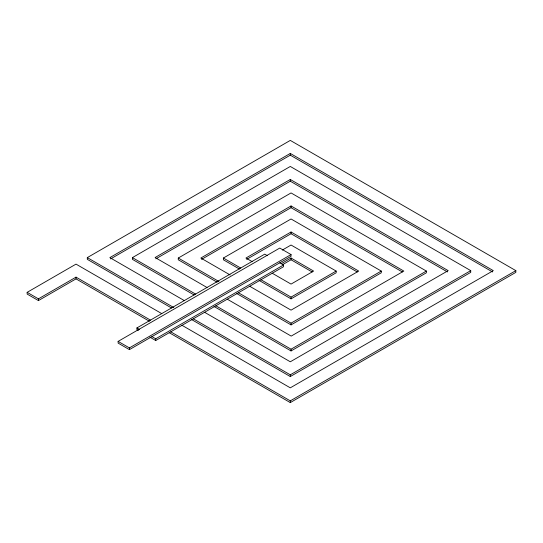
<?xml version="1.0" encoding="UTF-8"?>
<svg xmlns="http://www.w3.org/2000/svg" width="543" height="543" viewBox="0 0 543 543"><rect width="100%" height="100%" fill="white"/><g stroke="black" fill="none" stroke-linecap="round" stroke-linejoin="round"><path stroke-width="0.81" d="M149.4 321.246L76.02 278.878L38.431 300.584L27.15 294.075L27.15 292.338L76.02 264.122L161.766 313.63M171.574 308.003L87.301 259.344L87.301 257.613L290.295 140.406L515.85 270.631L515.85 272.369L290.295 402.594L169.212 332.683M27.15 292.338L38.431 298.847L76.02 277.14L150.499 320.139M182.027 325.325L290.295 387.831L493.295 270.631L290.295 153.431L109.856 257.613L184.328 300.605M110.589 258.923L290.295 155.169L492.562 271.948M194.102 294.964L132.411 259.344L132.411 257.613L290.295 166.457L470.74 270.631L470.74 272.369L290.295 376.543L191.36 319.427M204.589 312.3L290.295 361.787L448.185 270.631L290.295 179.475L155.108 257.525L207.026 287.498M155.841 258.841L290.295 181.213L447.452 271.941M217.085 282.19L178.274 259.778L178.274 258.04L291.048 192.935L426.377 271.066L426.377 272.803L291.048 350.934L213.928 306.415M227.286 299.2L291.191 336.097L403.822 271.066L291.048 205.953L200.829 258.04L230.164 274.982M201.562 259.357L291.048 207.691L402.363 271.955M239.388 269.023L223.383 259.778L223.383 258.04L291.048 218.978L381.267 271.066L381.267 272.803L291.048 324.89L236.857 293.607M249.699 286.256L291.048 310.134L358.713 271.066L291.048 231.997L245.938 258.04L252.088 261.597M246.665 259.357L291.048 233.734L357.26 271.962M138.363 330.504L136.917 329.669L136.917 327.931L264.733 254.138L267.237 255.583M118.123 341.384L279.767 248.063L291.048 254.572L291.048 256.31L129.404 349.631L118.123 343.122L118.123 341.384L129.404 347.9L291.048 254.572M282.319 250.065L291.048 245.022L336.158 271.066L336.158 272.803L291.048 298.847L259.031 280.364M281.179 263.742L291.048 258.04L313.603 271.066L291.048 284.091L272.253 273.238M282.591 264.665L291.048 259.778L312.15 271.962M151.959 336.612L155.719 338.784L283.527 264.991L283.527 266.728L155.719 340.515L149.929 337.176M260.973 279.747L291.048 297.109L336.158 271.066M238.418 292.772L291.048 323.153L381.267 271.066M215.863 305.79L291.048 349.197L426.377 271.066M193.308 318.816L290.295 374.813L470.74 270.631M170.753 331.834L290.295 400.856L515.85 270.631M279.767 262.819L283.527 264.991M223.383 258.04L240.732 268.059M178.274 258.04L218.897 281.498M132.411 257.613L195.595 294.089M87.301 257.613L173.78 307.542M136.917 327.931L139.429 329.377M291.048 205.953L291.048 207.691M291.048 231.997L291.048 233.734M291.048 258.04L291.048 259.778M291.048 297.109L291.048 298.847M291.048 323.153L291.048 324.89M291.048 349.197L291.048 350.934M290.295 153.431L290.295 155.169M290.295 179.475L290.295 181.213M290.295 374.813L290.295 376.543M290.295 400.856L290.295 402.594M155.719 338.784L155.719 340.515M129.404 347.9L129.404 349.631M76.02 277.14L76.02 278.878M38.431 298.847L38.431 300.584"/></g></svg>
